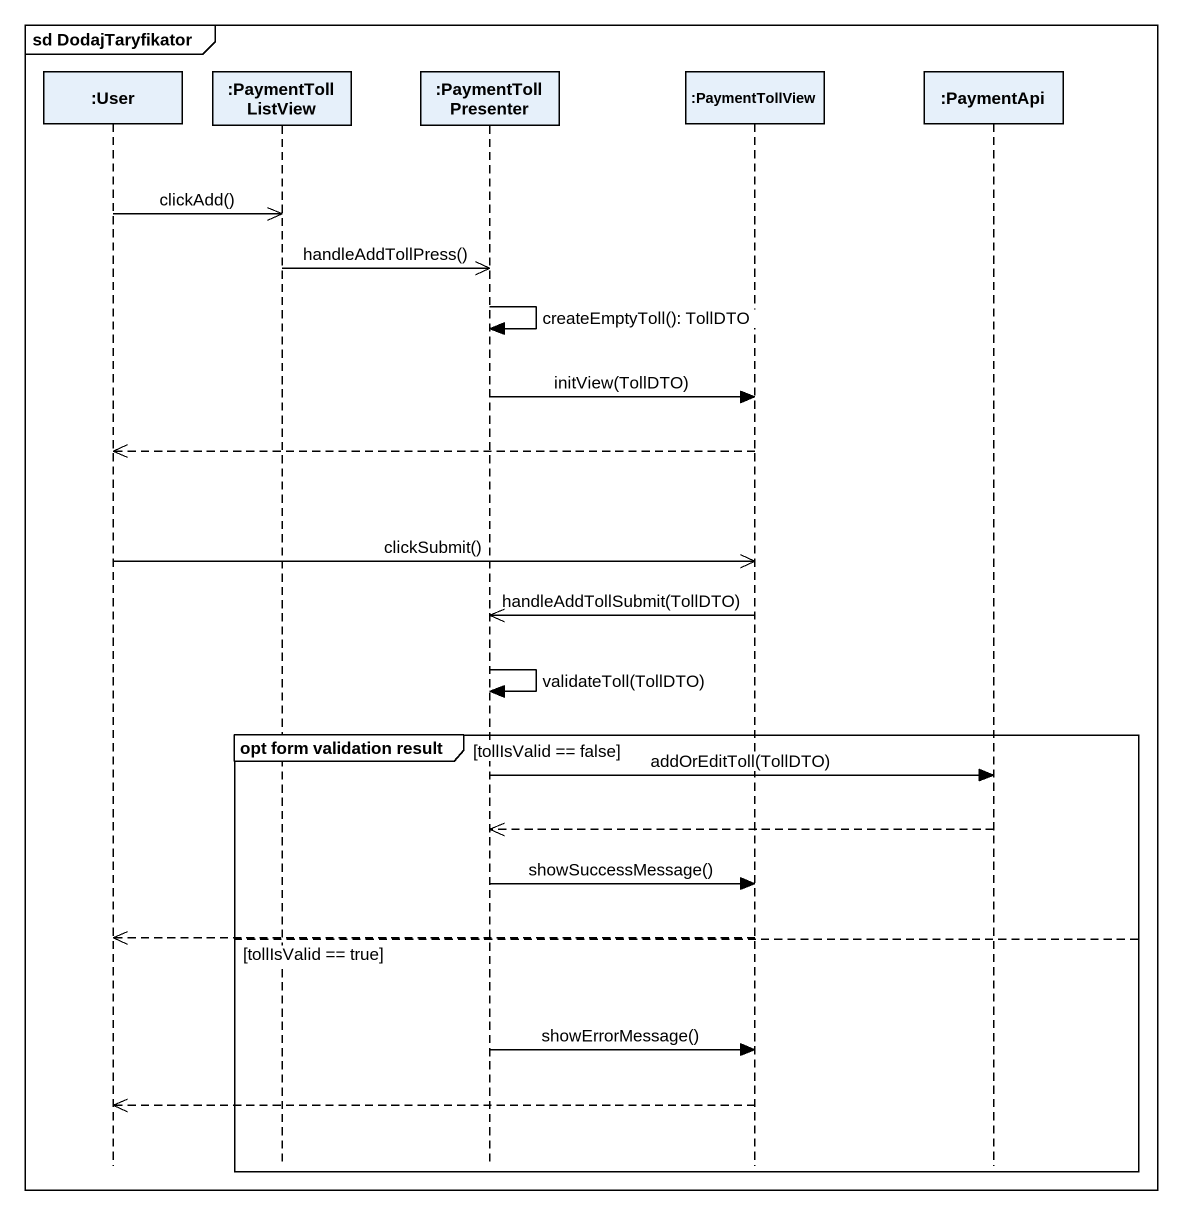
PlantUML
@startuml
mainframe sd DodajTaryfikator
hide footbox
participant ":User" as User
participant ":PaymentTollListView" as PaymentTollListView
participant ":PaymentTollPresenter" as PaymentTollPresenter
participant ":PaymentTollView" as PaymentTollView
participant ":PaymentApi" as PaymentApi

User ->> PaymentTollListView : clickAdd()
PaymentTollListView ->> PaymentTollPresenter : handleAddTollPress()
PaymentTollPresenter -> PaymentTollPresenter : createEmptyToll(): TollDTO
PaymentTollPresenter -> PaymentTollView : initView(TollDTO)
PaymentTollView -->> User
User ->> PaymentTollView : clickSubmit()
PaymentTollView ->> PaymentTollPresenter : handleAddTollSubmit(TollDTO)
PaymentTollPresenter -> PaymentTollPresenter : validateToll(TollDTO)
group opt form validation result [tollIsValid == false]
  PaymentTollPresenter -> PaymentApi : addOrEditToll(TollDTO)
  PaymentApi -->> PaymentTollPresenter
  PaymentTollPresenter -> PaymentTollView : showSuccessMessage()
  PaymentTollView -->> User
else tollIsValid == true
  PaymentTollPresenter -> PaymentTollView : showErrorMessage()
  PaymentTollView -->> User
end
@enduml
